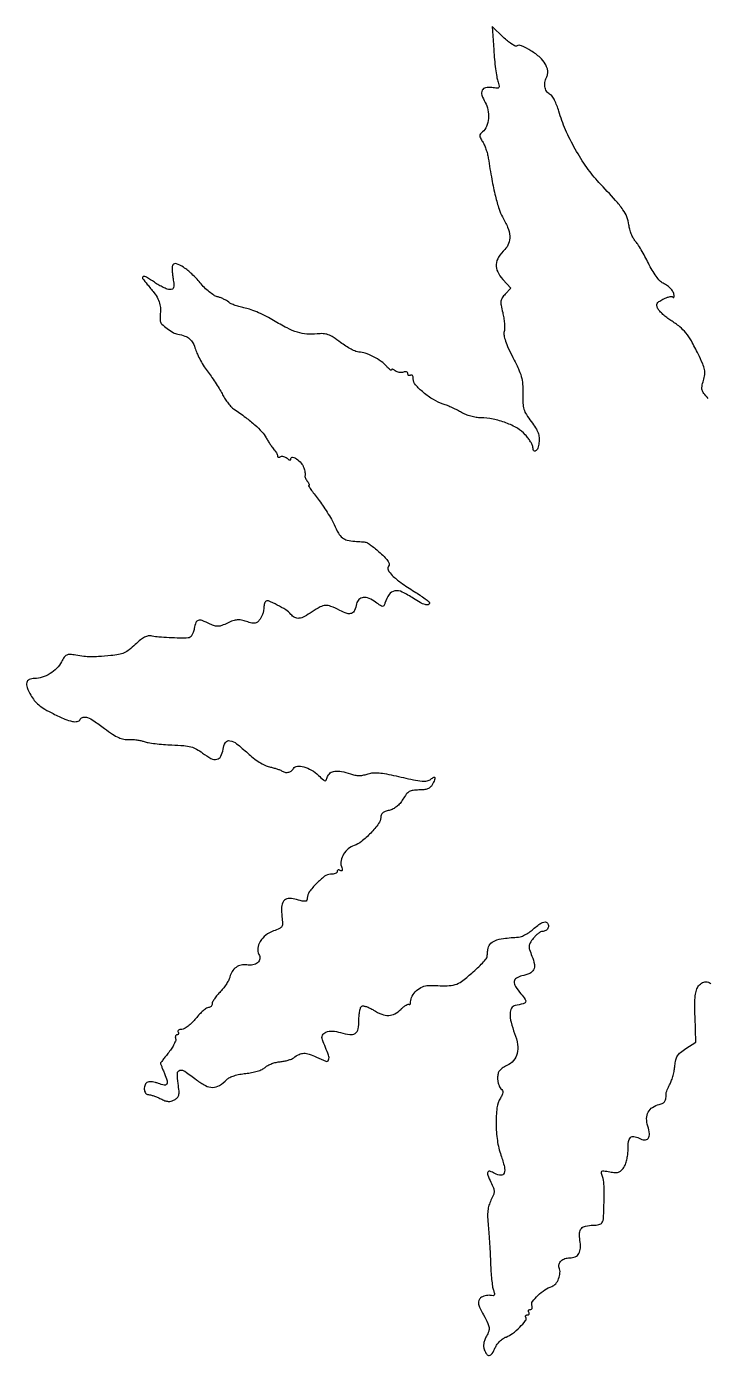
# Model space of a CAD drawing. Extents: x 1 to 502, y 0 to 489.
# Drawn here: x 0.7 to 251.2, y 0.1 to 488.7 of the extents above; entities that cross this region are included whole.
import ezdxf

# ---------------------------------------------------------------- set-up
doc = ezdxf.new("R2010")
doc.units = 0

msp = doc.modelspace()

# ---------------------------------------------------------------- linework, layer by layer
msp.add_lwpolyline([(251.504631, 351.995166, -0.021398), (249.888593, 353.833283, -0.104484), (249.264526, 355.061259, -0.113241), (249.216158, 356.387323, -0.027187), (249.750246, 358.537886, 0.042966), (250.222771, 360.734303, 0.080873), (250.158789, 362.542556, 0.054114), (249.486975, 364.677354, 0.010827), (247.803617, 368.303151, 0.013334), (245.294341, 373.088168, 0.043282), (243.283972, 376.051092, 0.052753), (241.019902, 378.303079, 0.027813), (237.792996, 380.61511, -0.022212), (236.296129, 381.662435, -0.020797), (234.863612, 382.860513, -0.021289), (233.683008, 384.030006, -0.064127), (233.026204, 384.951038, -0.059561), (232.592489, 386.061294, -0.186682), (232.683337, 386.843104, -0.129542), (233.321916, 387.539037, -0.023367), (234.856423, 388.425754, -0.024324), (236.009051, 388.952436, -0.034532), (237.08161, 389.297113, -0.03701), (237.952987, 389.444819, -0.223442), (238.373216, 389.293451, 0.081189), (238.611782, 389.121918, 0.22994), (238.811384, 389.120055, 0.216325), (238.944874, 389.277893, 0.07329), (238.984687, 389.583333, 0.108938), (238.683636, 390.847864, 0.065231), (237.832128, 392.144658, 0.056779), (236.528494, 393.349569, 0.045056), (234.88509, 394.340437, -0.094521), (233.740959, 395.194081, -0.026844), (232.325949, 396.91683, -0.0251), (230.857227, 399.140246, -0.020178), (229.5, 401.665121, 0.010062), (228.216806, 404.172601, 0.010274), (226.842293, 406.608871, 0.010086), (225.563527, 408.674201, 0.041516), (224.665254, 409.837505, -0.062573), (223.923239, 410.886732, -0.028265), (223.213506, 412.417896, -0.027443), (222.637603, 414.140387, -0.033626), (222.299583, 415.803106, 0.058929), (221.549368, 418.72832, 0.061526), (220.144272, 421.352029, 0.030517), (217.411242, 424.762416, 0.00432), (211.310939, 431.373463, -0.035094), (206.842213, 436.857696, -0.024872), (202.598168, 443.569856, -0.024745), (199.012363, 450.724215, -0.033067), (196.529116, 457.54784, 0.019437), (195.807733, 459.711776, 0.025321), (194.97307, 461.625459, 0.024471), (194.141977, 463.108313, 0.162562), (193.496355, 463.639772, -0.143071), (192.249373, 464.588958, -0.100206), (191.498868, 466.198912, -0.09074), (191.391971, 468.123468, -0.091731), (191.974951, 469.953196, 0.06229), (192.412458, 471.091381, 0.083901), (192.49518, 472.190086, 0.068235), (192.20946, 473.418556, 0.028125), (191.509744, 474.981158, 0.09705), (189.657826, 477.315117, 0.037245), (186.301745, 479.772901, 0.033091), (182.82642, 481.633244, 0.249732), (181.028835, 481.517821, -0.267409), (180.46436, 481.500325, -0.02393), (179.199771, 482.257423, -0.026108), (177.689552, 483.380696, -0.017182), (176.069677, 484.818937), (172.013092, 488.677874), (172.589401, 480.088937, 0.007431), (172.876401, 476.590831, 0.007961), (173.261976, 473.182413, 0.007613), (173.684108, 470.266977, 0.036761), (174.069731, 468.638427, -0.015624), (174.580276, 466.827196, -0.249461), (174.43039, 466.228828, -0.235707), (173.842777, 465.998579, -0.014055), (171.894247, 466.228829, 0.080914), (169.538588, 466.19173, 0.247105), (168.316694, 465.240022, 0.191031), (168.232643, 463.454905, 0.050819), (169.448331, 460.818183, -0.087729), (170.475448, 458.077398, -0.068892), (170.621533, 454.902409, -0.072346), (169.916995, 451.973067, -0.125047), (168.451008, 449.95934, 0.049385), (167.68735, 449.186439, 0.173732), (167.459958, 448.536724, 0.123701), (167.662939, 447.753301, 0.020095), (168.477275, 446.394339, -0.042393), (169.102986, 445.236088, -0.01966), (169.723778, 443.641469, -0.019312), (170.248249, 441.904982, -0.025456), (170.582945, 440.285481, 0.007423), (171.898659, 432.51547, 0.013955), (173.228712, 426.290372, 0.016348), (174.550834, 421.533473, 0.059167), (175.835605, 418.671778, -0.039821), (177.716909, 414.880151, -0.078596), (178.462123, 411.610834, -0.103296), (178.081724, 408.884235, -0.118588), (176.6425, 406.690171, 0.065071), (174.38326, 403.934174, 0.123715), (173.512491, 401.220784, 0.129669), (174.044522, 398.506325, 0.075179), (175.93739, 395.748532), (178.926277, 392.550428), (176.832671, 390.321887, 0.041331), (175.708501, 388.907513, 0.113067), (175.256934, 387.721437, 0.081529), (175.292819, 386.232511, 0.014971), (175.886262, 383.537416, -0.021695), (176.281658, 381.619316, -0.020074), (176.521798, 379.623847, -0.020529), (176.590981, 377.831109, -0.060931), (176.438833, 376.612315, 0.104557), (176.383175, 375.130658, 0.037579), (176.899809, 373.072475, 0.028186), (177.950643, 370.421642, 0.012194), (179.630285, 367.015743, -0.012557), (181.671946, 362.868184, -0.04098), (182.721545, 359.996419, -0.048765), (183.192945, 357.267256, -0.023846), (183.284485, 353.734248, 0.017322), (183.32984, 350.207736, 0.061419), (183.712281, 347.982259, 0.066828), (184.605883, 346.014761, 0.023089), (186.387572, 343.443449, -0.020317), (188.016912, 341.119619, -0.056509), (188.897048, 339.33406, -0.069838), (189.253232, 337.626275, -0.045628), (189.202798, 335.611394, -0.049489), (188.76813, 333.622033, -0.184762), (187.97752, 332.643185, -0.450124), (187.279442, 332.874471, -0.092976), (186.959359, 334.309017, 0.115338), (186.785672, 334.952151, 0.019463), (186.134783, 336.05707, 0.020385), (185.249644, 337.318031, 0.01687), (184.209359, 338.587393, 0.080306), (181.319521, 340.973704, 0.041897), (177.09514, 342.994743, 0.040525), (172.333714, 344.371579, 0.051395), (167.779837, 344.818292, -0.043289), (166.116908, 344.9543, -0.02624), (164.18902, 345.386623, -0.026178), (162.306387, 346.021829, -0.041296), (160.779837, 346.778721, 0.017881), (159.268422, 347.618367, 0.010872), (157.427418, 348.506723, 0.01089), (155.560839, 349.309266, 0.018866), (153.973075, 349.882652, -0.058933), (150.392342, 351.509954, -0.039037), (146.719096, 354.145214, -0.037439), (143.802088, 357.003322, -0.182164), (143, 359.131821, 0.049837), (142.928311, 359.849265, 0.108416), (142.70625, 360.353036, 0.184382), (142.378264, 360.56557, 0.193324), (142, 360.5, -0.093667), (141.618437, 360.353415, -0.171987), (141.29375, 360.406028, -0.173661), (141.076773, 360.65063, -0.095723), (141, 361.047972, 0.154897), (140.871655, 361.452323, 0.159998), (140.535055, 361.702303, 0.113673), (140.012448, 361.752158, 0.058853), (139.373252, 361.589736, -0.078337), (138.649199, 361.435369, -0.056022), (137.820968, 361.483651, -0.055741), (137.019189, 361.715529, -0.075099), (136.373252, 362.105192, 0.031948), (135.845536, 362.489027, 0.076575), (135.403393, 362.682313, 0.172151), (135.122819, 362.659343, 0.295188), (135, 362.469435, -0.481485), (134.849297, 362.349218, -0.097396), (134.485938, 362.510738, -0.042198), (133.922752, 362.982043, -0.018013), (133.25, 363.698978, 0.059907), (131.181039, 365.563731, 0.034259), (128.302313, 367.310411, 0.03426), (125.323043, 368.599587, 0.085179), (122.989669, 369, -0.099227), (121.881709, 369.222065, -0.022157), (120.127629, 370.047675, -0.022162), (118.15209, 371.201309, -0.019818), (116.209043, 372.566554, 0.016865), (113.548059, 374.459808, 0.059326), (111.674261, 375.402581, 0.075709), (109.883548, 375.759072, 0.040116), (107.616456, 375.680119, -0.048094), (103.871396, 375.609379, -0.056097), (100.378351, 376.278641, -0.044693), (96.537711, 377.860531, -0.018243), (91.623513, 380.651519, 0.020273), (89.018899, 382.116843, 0.01618), (86.102684, 383.488171, 0.016473), (83.316408, 384.582542, 0.039176), (81.168653, 385.160804, -0.02043), (79.324085, 385.584038, -0.020296), (77.516093, 386.157183, -0.020638), (75.980336, 386.786384, -0.070873), (75.076247, 387.367948, 0.045367), (74.285714, 387.935257, 0.022508), (73.193984, 388.513066, 0.022134), (71.999759, 389.01448, 0.030167), (70.881997, 389.351614, -0.086685), (69.62643, 389.890707, -0.026127), (67.942733, 391.12022, -0.02532), (66.165671, 392.72213, -0.025027), (64.552334, 394.501438, 0.032226), (61.549336, 397.719106, 0.044022), (58.436704, 400.172341, 0.054861), (55.827357, 401.497395, 0.358663), (54.535231, 401.057005, 0.123893), (54.346717, 400.462458, 0.018686), (54.317568, 399.203372, 0.02), (54.400022, 397.683997, 0.01609), (54.606289, 396.060672, -0.012669), (54.911414, 393.783968, -0.097683), (54.818552, 392.717549, -0.224229), (54.353413, 392.190167, -0.102069), (53.431559, 392, -0.088057), (52.483081, 392.168346, -0.021831), (51.020646, 392.778013, -0.021648), (49.382677, 393.634761, -0.020203), (47.785637, 394.648553, 0.014424), (44.846244, 396.562469, 0.207251), (43.638759, 396.732143, 0.520672), (43.401518, 396.064846, 0.025826), (45.108967, 393.910323, -0.01782), (47.562092, 390.914638, -0.045465), (49.050854, 388.53817, -0.061908), (49.810012, 386.42653, -0.072132), (49.974875, 384.302154, 0.005748), (49.911149, 383.146104, 0.005761), (49.874074, 381.989729, 0.005644), (49.864746, 380.980321, 0.022765), (49.894037, 380.36501, 0.188652), (50.426494, 379.306359, 0.024081), (52.439054, 377.666493, 0.02838), (54.675701, 376.204903, 0.085798), (56.378685, 375.581541, -0.040059), (58.974036, 374.891702, -0.092275), (60.716134, 373.88521, -0.096523), (61.932557, 372.351142, -0.046753), (62.875691, 370.020569, 0.035753), (63.56936, 368.191959, 0.016513), (64.71543, 365.919299, 0.01626), (66.08288, 363.599348, 0.021714), (67.480331, 361.593711, -0.011051), (68.934602, 359.598587, -0.007925), (70.474331, 357.308467, -0.008008), (71.871588, 355.080058, -0.01703), (72.864882, 353.304191, 0.026335), (73.779705, 351.737742, 0.022044), (74.906618, 350.176856, 0.022613), (76.066355, 348.840124, 0.055088), (77.061976, 348, -0.012613), (81.33765, 344.972951, -0.021207), (84.746787, 342.195267, -0.02531), (87.294316, 339.691661, -0.059362), (88.853279, 337.530434, 0.011214), (89.575419, 336.29438, 0.009839), (90.383463, 335.036068, 0.009937), (91.157958, 333.928874, 0.029008), (91.75, 333.209005, -0.03257), (92.228368, 332.618841, -0.031339), (92.632812, 331.964148, -0.032908), (92.914179, 331.342339, -0.090026), (93, 330.869554, 0.12719), (93.083684, 330.545902, 0.189136), (93.306618, 330.36157, 0.147203), (93.644416, 330.353213, 0.071622), (94.043805, 330.527073, -0.126816), (94.550789, 330.684618, -0.067771), (95.208749, 330.627673, -0.06058), (95.909241, 330.377768, -0.05732), (96.543805, 329.963645, 0.023623), (97.23354, 329.444201, 0.137099), (97.660937, 329.299833, 0.310996), (97.907751, 329.451081, 0.104879), (98, 329.886029, -0.477192), (98.611879, 330.381162, -0.103588), (100.051427, 329.744189, -0.059619), (101.739392, 328.196351, -0.095062), (102.709299, 326.502475, -0.02119), (102.955081, 325.673089, -0.022069), (103.125952, 324.836994, -0.022422), (103.208801, 324.104496, -0.083694), (103.163038, 323.64474, 0.122112), (103.153179, 323.219593, 0.042514), (103.338357, 322.631008, 0.039181), (103.661643, 321.991587, 0.036589), (104.087358, 321.39474, -0.026019), (104.486928, 320.858856, -0.059308), (104.715191, 320.409705, -0.129834), (104.74224, 320.121232, -0.366748), (104.599191, 320, 0.58577), (104.49272, 319.810107, 0.009189), (105.32028, 318.51084, 0.013479), (106.469212, 316.875603, 0.007366), (107.960687, 314.93052, -0.015258), (109.634283, 312.675089, -0.011302), (111.349698, 310.086643, -0.011446), (112.859458, 307.566681, -0.025108), (113.870625, 305.559569, 0.025947), (115.44969, 302.438249, 0.093354), (116.891777, 300.748226, 0.110794), (118.708716, 299.853597, 0.044642), (121.460188, 299.444445, -0.00214), (122.700247, 299.366621, -0.002286), (123.912562, 299.279758, -0.002169), (124.954181, 299.195791, -0.010691), (125.540025, 299.133365, -0.119444), (126.14818, 298.900768, -0.010264), (127.509684, 297.921388, -0.013087), (129.098469, 296.661924, -0.009776), (130.784789, 295.194764, -0.01477), (132.693541, 293.36196, -0.051347), (133.758978, 292.026912, -0.099502), (134.145101, 291.039015, -0.244622), (133.917491, 290.317491, 0.334637), (133.723716, 288.937963, 0.071108), (135.284156, 286.877927, 0.041532), (138.438492, 284.234354, 0.014952), (143.325828, 281, -0.008868), (145.491466, 279.604405, -0.013441), (147.318983, 278.307813, -0.008077), (148.779362, 277.174179, -0.222987), (148.987281, 276.75, -0.347482), (148.516084, 276.132613, -0.131958), (147.358084, 276.146936, -0.058685), (145.475476, 276.925206, -0.022281), (143.053751, 278.422654, 0.037455), (138.956131, 280.78774, 0.153931), (136.153117, 281.191712, 0.206268), (134.115986, 279.888386, 0.073514), (132.587651, 276.708603, -0.055691), (132.168632, 275.751197, -0.294948), (131.683113, 275.502519, -0.125676), (130.938959, 275.774428, -0.009069), (129.138616, 277.055638, 0.060148), (126.727688, 278.424821, 0.119908), (124.573572, 278.76728, 0.172635), (123.001571, 278.05976, 0.156882), (122.153875, 276.488516, -0.052719), (121.426369, 274.040453, -0.202626), (120.317648, 272.95074, -0.175647), (118.645495, 272.901957, -0.038309), (115.941965, 274.029607, 0.022907), (112.682273, 275.508577, 0.10848), (110.671135, 275.841431, 0.111685), (108.735137, 275.296146, 0.024969), (105.785188, 273.5, -0.025044), (102.925528, 271.759416, -0.095059), (100.940399, 271.129773, -0.150434), (99.372616, 271.416737, -0.099933), (97.939342, 272.573088, 0.077323), (96.097418, 274.200789, 0.025165), (92.936004, 276.007017, 0.017556), (89.706285, 277.502519, 0.304942), (88.623822, 277.290488, 0.10733), (88.380969, 276.9129, 0.030036), (88.173905, 276.237935, 0.028829), (88.026302, 275.426629, 0.026771), (87.968197, 274.583333, -0.052906), (87.854883, 273.651258, -0.030694), (87.534106, 272.56865, -0.030382), (87.074116, 271.510807, -0.044387), (86.535101, 270.650367, -0.0562), (85.638618, 269.708342, -0.138991), (84.776574, 269.321649, -0.097015), (83.641981, 269.376113, -0.019348), (81.683066, 269.939583, 0.031275), (79.737509, 270.449329, 0.068838), (78.205867, 270.535587, 0.065266), (76.658052, 270.203175, 0.025774), (74.642647, 269.366633, -0.02088), (72.583645, 268.488282, -0.075869), (71.196324, 268.19256, -0.09014), (69.913184, 268.348872, -0.037066), (68.276485, 268.993338, 0.018655), (65.319992, 270.285036, 0.161101), (63.902628, 270.363278, 0.240213), (63.025287, 269.568913, 0.044543), (62.416653, 267.407415, -0.033956), (62.040726, 265.955365, -0.064019), (61.516079, 264.866712, -0.086993), (60.872384, 264.17644, -0.148635), (60.138709, 263.907263, -0.018669), (57.164517, 263.850158, -0.008044), (53.200172, 263.98588, -0.007626), (49.349482, 264.238695, -0.028332), (46.94183, 264.571751, 0.080768), (45.503511, 264.619121, 0.083041), (44.139118, 264.20607, 0.058188), (42.626296, 263.223734, 0.019659), (40.667891, 261.465935, -0.02602), (38.506658, 259.575143, -0.060008), (36.66572, 258.454407, -0.05957), (34.602904, 257.798216, -0.025323), (31.726061, 257.397649, -0.005232), (27.151782, 257.043585, -0.01984), (24.285121, 256.965851, -0.025865), (21.82071, 257.124493, -0.014199), (18.827573, 257.55973, 0.024243), (16.651882, 257.831611, 0.12821), (15.479542, 257.619266, 0.136707), (14.599029, 256.868627, 0.028976), (13.560646, 255.117277, -0.076035), (11.840114, 252.752694, -0.059509), (9.351506, 250.77657, -0.059768), (6.480448, 249.449954, -0.078523), (3.632993, 249, 0.097585), (1.691525, 248.617442, 0.246125), (0.792185, 247.54761, 0.147207), (0.932879, 245.698473, 0.033423), (2.27331, 242.81446, 0.048918), (3.574213, 240.911539, 0.046907), (5.236813, 239.267994, 0.038414), (7.465774, 237.713117, 0.018713), (10.520627, 236.06446, 0.01237), (14.839068, 234.069649, 0.051043), (17.579625, 233.203865, 0.1027), (19.365795, 233.205093, 0.205797), (20.5, 234, -0.205128), (21.59561, 234.769957, -0.1436), (23.119693, 234.651891, -0.058953), (25.451172, 233.437112, -0.011025), (29.379552, 230.631709, 0.014042), (32.37606, 228.51897, 0.038928), (34.627218, 227.265016, 0.055367), (36.516457, 226.639392, 0.073646), (38.319657, 226.527201, -0.031647), (39.691915, 226.556868, -0.021264), (41.255152, 226.424964, -0.021453), (42.763642, 226.166642, -0.039137), (43.959779, 225.808744, 0.051174), (45.413661, 225.411519, 0.010821), (48.019446, 225.036844, 0.011224), (51.073699, 224.73435, 0.010443), (54.212802, 224.560314, -0.011532), (58.537514, 224.3111, -0.044522), (61.185686, 223.857585, -0.061179), (63.264555, 223.025325, -0.037166), (65.486284, 221.578259, 0.041595), (68.564481, 219.611909, 0.170008), (70.725475, 219.28857, 0.234059), (72.188359, 220.396309, 0.079734), (73.00794, 223.011353, -0.108103), (73.917284, 225.427579, -0.298069), (75.504903, 226.129162, -0.12722), (78.009668, 225.021567, -0.020574), (82.083002, 221.516413, 0.024411), (84.11505, 219.794763, 0.023521), (86.329825, 218.256527, 0.024598), (88.434764, 217.07682, 0.062762), (90.083002, 216.500661, -0.012179), (91.464507, 216.169488, -0.013238), (92.790007, 215.779549, -0.012791), (93.904668, 215.387552, -0.061128), (94.5, 215.073175, 0.092875), (95.689321, 214.538149, 0.105102), (96.938524, 214.503062, 0.10773), (98.070555, 214.976332, 0.102002), (98.929141, 215.885347, -0.238189), (100.342044, 216.750749, -0.088149), (102.733061, 216.525457, -0.067772), (105.542249, 215.320741, -0.055003), (108.152791, 213.334718, 0.0068), (109.921678, 211.697847, 0.152298), (110.548096, 211.409965, 0.32935), (110.989496, 211.655601, 0.029841), (111.470179, 212.906041, -0.157924), (112.444578, 214.26921, -0.13039), (114.112767, 214.930915, -0.081992), (116.562996, 214.819814, -0.031635), (119.850777, 213.902175, 0.034795), (121.462667, 213.463235, 0.046991), (122.964787, 213.308889, 0.047874), (124.447268, 213.43848, 0.038159), (125.999625, 213.850025, -0.054944), (127.797215, 214.26268, -0.041563), (129.822288, 214.329114, -0.030913), (132.347578, 214.044858, -0.012472), (135.749625, 213.35933, 0.003041), (143.045543, 211.745398, 0.028432), (146.225069, 211.249322, 0.073086), (148.102051, 211.339461, 0.125357), (149.509159, 212.007601, -0.046633), (150.542529, 212.713848, -0.50194), (150.937342, 212.535605, -0.162485), (150.851209, 211.724732, -0.015856), (149.964816, 209.934259, -0.088908), (149.25886, 209.040889, -0.087425), (148.282719, 208.442021, -0.065959), (146.93004, 208.105032, -0.028115), (145.063592, 208, 0.031564), (142.896149, 207.863039, 0.099993), (141.525529, 207.400393, 0.098474), (140.430322, 206.437541, 0.030074), (139.191382, 204.599795, -0.039095), (138.121476, 203.072884, -0.05171), (136.912848, 201.881718, -0.055803), (135.567812, 201.032249, -0.05897), (134.092606, 200.52034, 0.036482), (132.664412, 200.095493, 0.088144), (131.721701, 199.533091, 0.116941), (131.188503, 198.792875, 0.098167), (131, 197.842016, -0.163858), (130.254711, 195.628885, -0.02756), (127.317409, 192.175139, -0.030263), (123.923855, 189.011083, -0.097734), (121.223359, 187.55308, 0.100851), (119.096999, 186.388045, 0.079289), (117.379949, 184.391582, 0.083075), (116.431439, 182.059465, 0.132733), (116.524206, 179.923734, -0.020978), (116.784167, 178.967262, -0.124733), (116.771455, 178.453835, -0.360375), (116.537172, 178.291453, -0.117507), (116.107134, 178.433788, 0.072602), (115.683565, 178.617192, 0.148598), (115.325221, 178.60595, 0.188653), (115.088557, 178.406886, 0.125287), (115, 178.059017, -0.212648), (114.819587, 177.653994, -0.080492), (114.287011, 177.311086, -0.061248), (113.50208, 177.077647, -0.041706), (112.572804, 177, 0.16425), (110.382243, 176.260448, 0.035808), (107.35177, 173.587612, 0.03596), (104.7306, 170.504218, 0.159497), (104, 168.272156, -0.126729), (103.784935, 167.43726, -0.250508), (103.226921, 167.075121, -0.08271), (102.069698, 167.168249, -0.008488), (99.410433, 167.882289, 0.100042), (96.930996, 168.080765, 0.208558), (95.292116, 167.118833, 0.1467), (94.521882, 164.923884, 0.044904), (94.676715, 161.373606, -0.020811), (94.89821, 158.965366, -0.147392), (94.619342, 157.838398, -0.151076), (93.767346, 157.067203, -0.022204), (91.590296, 156.168812, 0.076958), (88.748339, 154.614073, 0.090139), (86.686092, 152.34099, 0.107532), (85.789079, 149.827365, 0.161056), (86.227496, 147.557971, -0.167444), (86.521839, 145.925571, -0.178345), (85.735852, 144.508436, -0.135841), (83.988189, 143.682685, -0.089185), (81.748823, 143.697307, 0.104888), (79.720277, 143.647429, 0.095923), (77.81365, 142.784854, 0.094361), (76.342825, 141.257407, 0.097598), (75.558033, 139.313847, -0.072495), (75.19108, 138.2561, -0.023761), (74.360664, 136.826304, -0.023106), (73.275454, 135.305869, -0.024162), (72.069713, 133.915533, 0.019314), (70.894482, 132.586617, 0.023347), (69.901728, 131.249886, 0.022877), (69.183238, 130.06838, 0.125812), (69, 129.351686, -0.100408), (68.895358, 128.835858, -0.098257), (68.597616, 128.397058, -0.097616), (68.152985, 128.103124, -0.097685), (67.630183, 128, 0.155736), (66.909459, 127.769934, 0.023636), (65.705017, 126.825, 0.024567), (64.348692, 125.531664, 0.019044), (63, 124, -0.026605), (61.61018, 122.468916, -0.030966), (60.130772, 121.175, -0.03244), (58.766295, 120.25776, -0.132514), (57.8108, 120, 0.051517), (57.115551, 119.928175, 0.111918), (56.630109, 119.70625, 0.186405), (56.428866, 119.378395, 0.185978), (56.5, 119, -0.079467), (56.659353, 118.617748, -0.157566), (56.63462, 118.29375, -0.184509), (56.43288, 118.078784, -0.113538), (56.090402, 118, 0.147888), (55.740494, 117.894192, 0.152596), (55.513034, 117.613283, 0.117354), (55.451155, 117.186997, 0.069341), (55.567951, 116.683518, -0.176846), (55.580077, 115.941298, -0.031029), (55.032744, 114.631327, -0.030311), (54.162313, 113.105481, -0.023125), (53.036567, 111.546013, 0.002865), (51.872608, 110.064007, 0.004509), (50.891991, 108.776807, 0.001301), (50.054856, 107.651045, 0.160559), (50, 107.484619, 0.09218), (50.032496, 107.309855, 0.001248), (50.428978, 106.288169, 0.003493), (50.900665, 105.106043, 0.002284), (51.460349, 103.74914, -0.023036), (52.438878, 101.066078, -0.216774), (52.291707, 99.878441, -0.314904), (51.379454, 99.481496, -0.04092), (49.224729, 100.104658, 0.030882), (48.143474, 100.440999, 0.030118), (47.019962, 100.644998, 0.03155), (46.0137, 100.70173, 0.090155), (45.327551, 100.572199, 0.197369), (44.332701, 99.63393, 0.118923), (44.024825, 98.017345, 0.133974), (44.496947, 96.567966, 0.252556), (45.54966, 96, -0.06311), (46.341952, 95.899597, -0.018775), (47.513423, 95.55046, -0.01851), (48.811969, 95.055426, -0.019007), (50.058691, 94.46965, 0.028324), (51.615832, 93.773122, 0.070276), (52.831123, 93.496683, 0.085278), (53.927924, 93.592128, 0.05868), (55.091928, 94.049199, 0.074505), (56.175239, 94.855994, 0.139459), (56.699588, 95.804958, 0.078426), (56.803329, 97.260862, 0.012821), (56.489059, 100.079549, -0.034078), (56.232172, 103.821223, -0.355565), (57.136998, 104.933691, -0.204306), (58.973044, 104.564671, -0.015115), (63.199147, 101.472761, 0.042787), (66.541976, 99.30009, 0.125546), (69.188144, 98.649633, 0.138384), (71.664105, 99.371737, 0.056711), (74.428197, 101.571054, -0.086214), (75.469673, 102.304238, -0.033142), (77.121705, 102.954777, -0.030057), (79.136394, 103.466589, -0.024746), (81.333375, 103.7744, 0.025735), (83.523924, 104.085726, 0.028154), (85.604853, 104.614696, 0.030314), (87.357934, 105.286253, 0.076268), (88.5, 106.032346, -0.061392), (89.516958, 106.740533, -0.031174), (90.940625, 107.382004, -0.030415), (92.513322, 107.868832, -0.039669), (94, 108.108883, 0.026386), (95.450013, 108.303692, 0.024303), (96.9125, 108.653702, 0.02508), (98.184544, 109.094608, 0.07012), (99, 109.565645, -0.05424), (100.956883, 110.780149, -0.105397), (102.736505, 111.210113, -0.090616), (104.715021, 110.903609, -0.032705), (107.346905, 109.791427, 0.0258), (110.818567, 108.267582, 0.423106), (111.854894, 108.753568, 0.176152), (111.825562, 110.482732, 0.007703), (109.545451, 116.173308, -0.2167), (109.594837, 117.802683, -0.186915), (110.864227, 118.971398, -0.109412), (113.281438, 119.353073, -0.059177), (116.259044, 118.81257, 0.041116), (119.671329, 118.065279, 0.18505), (121.623317, 118.52758, 0.19792), (122.687987, 120.147325, 0.047713), (123, 123.409598, -0.02116), (123.074459, 125.168259, -0.028101), (123.299107, 126.753066, -0.02792), (123.622359, 128.004268, -0.17902), (124.018237, 128.511271, -0.18477), (124.621237, 128.626088, -0.035362), (125.72137, 128.347571, -0.033428), (127.029078, 127.816924, -0.02532), (128.386271, 127.070288, 0.04554), (131.431499, 125.551824, 0.101238), (133.974412, 125.115969, 0.116402), (136.254759, 125.731877, 0.072586), (138.484848, 127.393939, -0.022086), (139.4429, 128.270896, -0.035441), (140.340246, 128.919981, -0.039933), (141.076173, 129.298952, -0.304171), (141.439394, 129.227273, 0.207564), (141.65234, 129.143185, 0.239374), (141.841854, 129.247491, 0.107284), (141.975033, 129.577093, 0.038659), (142.022236, 130.083333, -0.125322), (142.596224, 132.198059, -0.077998), (144.200918, 134.223273, -0.077169), (146.370495, 135.679133, -0.11675), (148.587393, 136.13901, 0.007375), (155.458706, 136.048601, 0.068801), (158.386703, 136.458171, 0.091606), (160.766261, 137.634353, 0.017607), (164.532914, 140.661511, 0.011471), (166.637911, 142.564836, 0.015677), (168.438106, 144.379568, 0.012437), (169.831185, 145.951489, 0.147611), (170.15, 146.690725, 0.002594), (170.214707, 147.282661, 0.00158), (170.285313, 147.982588, 0.001583), (170.350918, 148.676911, 0.002803), (170.4, 149.25, -0.146618), (171.178252, 151.250621, -0.1306), (172.960503, 152.602441, -0.068594), (176.18833, 153.434244, -0.016449), (181.715204, 153.890373, 0.088642), (182.807784, 154.141897, 0.027169), (184.333117, 154.892717, 0.026246), (185.980891, 155.935498, 0.025965), (187.516539, 157.148665, -0.017991), (189.232341, 158.54914, -0.056684), (190.508106, 159.305792, -0.10131), (191.461905, 159.519231, -0.203652), (192.164203, 159.235797, -0.15171), (192.692809, 158.230947, -0.165193), (192.534534, 157.141566, -0.151425), (191.721773, 156.30719, -0.125136), (190.513563, 156, 0.127199), (189.851035, 155.828682, 0.035902), (188.950391, 155.241371, 0.033704), (187.991986, 154.405848, 0.029982), (187.113714, 153.417434, 0.028761), (185.968911, 151.776012, 0.120846), (185.603802, 150.640036, 0.097693), (185.766272, 149.339869, 0.015383), (186.654223, 146.906162, -0.048567), (187.532082, 143.89365, -0.165289), (187.248485, 141.897435, -0.173371), (185.822475, 140.545528, -0.054555), (182.977574, 139.645515, 0.084407), (180.908296, 138.852877, 0.249276), (180.140214, 137.594401, 0.157767), (180.613286, 135.768923, 0.033257), (182.587159, 133.078787, -0.022518), (184.18521, 130.996077, -0.271858), (184.261373, 130.02863, -0.225852), (183.439967, 129.372204, -0.01618), (180.5, 128.783539, 0.232978), (179.160677, 127.821207, 0.117316), (178.619995, 125.758819, 0.06784), (178.976459, 122.607738, 0.027954), (180.265208, 118.5, -0.049785), (181.353412, 114.416184, -0.099761), (181.227302, 111.093525, -0.12263), (179.887162, 108.524641, -0.100572), (177.407188, 106.657132, 0.030941), (175.699403, 105.708957, 0.087137), (174.696701, 104.788739, 0.105292), (174.174035, 103.691709, 0.05877), (174, 102.216179, 0.038628), (174.090373, 101.048123, 0.034986), (174.359832, 99.867421, 0.036774), (174.754457, 98.843413, 0.086225), (175.224959, 98.175041, -0.073402), (175.758523, 97.456696, -0.134723), (175.919604, 96.751225, -0.099873), (175.713241, 95.916771, -0.029189), (175.07642, 94.75076, 0.108334), (173.790038, 91.142012, 0.033725), (173.44783, 85.365269, 0.033852), (173.924402, 79.100951, 0.048448), (175.250228, 73.693176, -0.024321), (176.512998, 69.440086, -0.141145), (176.419313, 67.125405, -0.344667), (175.236884, 66.340406, -0.10378), (173.021713, 66.98838, 0.037944), (171.149098, 67.81465, 0.389011), (170.434718, 67.510673, 0.204058), (170.408942, 66.432807, 0.016574), (171.565816, 63.784303, -0.019753), (172.473279, 61.670267, -0.091164), (172.716088, 60.366629, -0.096588), (172.471977, 59.0991, -0.023608), (171.581186, 57.156996, 0.04608), (170.826995, 55.296648, 0.046267), (170.427559, 53.332158, 0.036319), (170.342884, 50.949339, 0.015251), (170.559677, 47.746498, -0.005925), (170.812843, 44.817982, -0.003017), (171.065188, 41.131784, -0.002996), (171.279736, 37.326669, -0.004483), (171.417427, 34, 0.00883), (171.569874, 30.957303, 0.009708), (171.826748, 28.016794, 0.009198), (172.140778, 25.516581, 0.047531), (172.469497, 24.163553, -0.021801), (172.851902, 22.880823, -0.196966), (172.770274, 22.313166, -0.26887), (172.338333, 22.069449, -0.039073), (171.292862, 22.163494, 0.063715), (170.420199, 22.19891, 0.043347), (169.440173, 22.027312, 0.043417), (168.506694, 21.689992, 0.064888), (167.774144, 21.227519, 0.108454), (167.073377, 20.328325, 0.156186), (166.937514, 19.336059, 0.069056), (167.407687, 17.876748, 0.009211), (168.87052, 14.982661, -0.01034), (170.427734, 11.884495, -0.078343), (170.892059, 10.321089, -0.122587), (170.743482, 8.995601, -0.03996), (169.906824, 7.197293, 0.036977), (169.261373, 5.831297, 0.053166), (168.916099, 4.539953, 0.059614), (168.872464, 3.326507, 0.067897), (169.1246, 2.192211, 0.064587), (170.001687, 0.521003, 0.296445), (170.969443, 0.1321, 0.206143), (172.01361, 0.84778, 0.036672), (173.153632, 2.98495, -0.053716), (173.852953, 4.194956, -0.040133), (174.859774, 5.362539, -0.040991), (176.002197, 6.319019, -0.070032), (177.106377, 6.887239, 0.077087), (179.498347, 8.160932, 0.035809), (182.161991, 10.47252, 0.030382), (184.317957, 12.912355, 0.313872), (184.387473, 14.182073, -0.116101), (184.283493, 14.493328, -0.185594), (184.358881, 14.759734, -0.155561), (184.610266, 14.938959, -0.077836), (185, 15, 0.101261), (185.378351, 15.077418, 0.177706), (185.608064, 15.29375, 0.167455), (185.651081, 15.618194, 0.088621), (185.5, 16, -0.093667), (185.353415, 16.381563, -0.171987), (185.406028, 16.70625, -0.173661), (185.65063, 16.923227, -0.095723), (186.047972, 17, 0.143039), (186.446518, 17.116397, 0.152625), (186.707704, 17.42675, 0.119854), (186.782722, 17.897287, 0.071606), (186.656499, 18.452766, -0.257187), (186.858881, 19.920153, -0.041302), (188.841478, 22.166664, -0.043245), (191.448412, 24.269313, -0.071361), (193.99228, 25.49755, 0.146966), (195.39366, 26.454589, 0.076779), (196.465511, 28.298628, 0.073926), (196.963193, 30.466335, 0.111585), (196.685992, 32.375909, -0.162589), (196.628185, 33.687354, -0.136505), (197.35849, 34.879477, -0.108913), (198.770441, 35.712184, -0.079135), (200.577555, 36, 0.102457), (202.599576, 36.418734, 0.159872), (203.91858, 37.588399, 0.12331), (204.495723, 39.57384, 0.049637), (204.320355, 42.413309, -0.05236), (204.167297, 45.131453, -0.169088), (204.834379, 46.785347, -0.164355), (206.399866, 47.695475, -0.048819), (209.190983, 47.984687, 0.027938), (210.258115, 48.050455, 0.034254), (211.239523, 48.235025, 0.036599), (212.017429, 48.499342, 0.155361), (212.38591, 48.815398, 0.127519), (212.997368, 50.792737, 0.007826), (213.18751, 57.007689, 0.009947), (213.157137, 63.130743, 0.080513), (212.640787, 65.881779, -0.025243), (212.197764, 67.335869, -0.321502), (212.396241, 67.837348, -0.182198), (213.064438, 67.980718, -0.009091), (215.312616, 67.601131, 0.026563), (217.248029, 67.34351, 0.095552), (218.480267, 67.481236, 0.116074), (219.440693, 68.047774, 0.04897), (220.421829, 69.191858, 0.064906), (221.028196, 70.35266, 0.028148), (221.536412, 72.022326, 0.027271), (221.88399, 73.883098, 0.032546), (222, 75.663489, -0.030982), (222.189439, 78.717837, -0.16067), (222.903591, 80.224992, -0.253015), (224.151809, 80.630409, -0.077609), (226.086693, 79.953604, 0.096265), (228.09688, 79.332975, 0.270245), (229.391371, 79.911622, 0.182446), (229.849461, 81.622395, 0.049663), (229.287913, 84.413552, -0.073413), (228.855498, 87.251233, -0.12247), (229.424576, 89.586099, -0.127699), (230.995748, 91.317852, -0.083707), (233.476671, 92.404789, 0.053822), (234.831201, 92.904525, 0.141514), (235.586955, 93.597575, 0.116575), (235.939791, 94.678967, 0.030749), (235.979738, 96.510478, -0.105615), (236.035938, 96.836353, -0.006973), (236.404788, 97.72063, -0.009845), (236.883723, 98.768206, -0.007187), (237.455168, 99.913305, 0.035648), (238.050003, 101.297077, 0.018801), (238.597786, 103.086133, 0.018612), (239.02331, 104.968643, 0.027227), (239.244599, 106.652827, -0.037531), (239.564942, 108.754875, -0.086015), (240.183606, 110.226899, -0.078884), (241.29867, 111.480651, -0.027875), (243.245747, 112.902385), (246.953154, 115.30477), (246.653702, 124.561474, -0.007781), (246.573262, 129.355858, -0.029021), (246.744495, 132.366651, -0.047217), (247.182489, 134.429667, -0.085881), (247.96822, 135.957868, -0.114371), (249.45787, 137.204446, -0.158681), (251.165899, 137.470118, -0.191865), (252.481258, 136.68245, -0.163906)], format="xyb")

doc.saveas('drawing.dxf')
